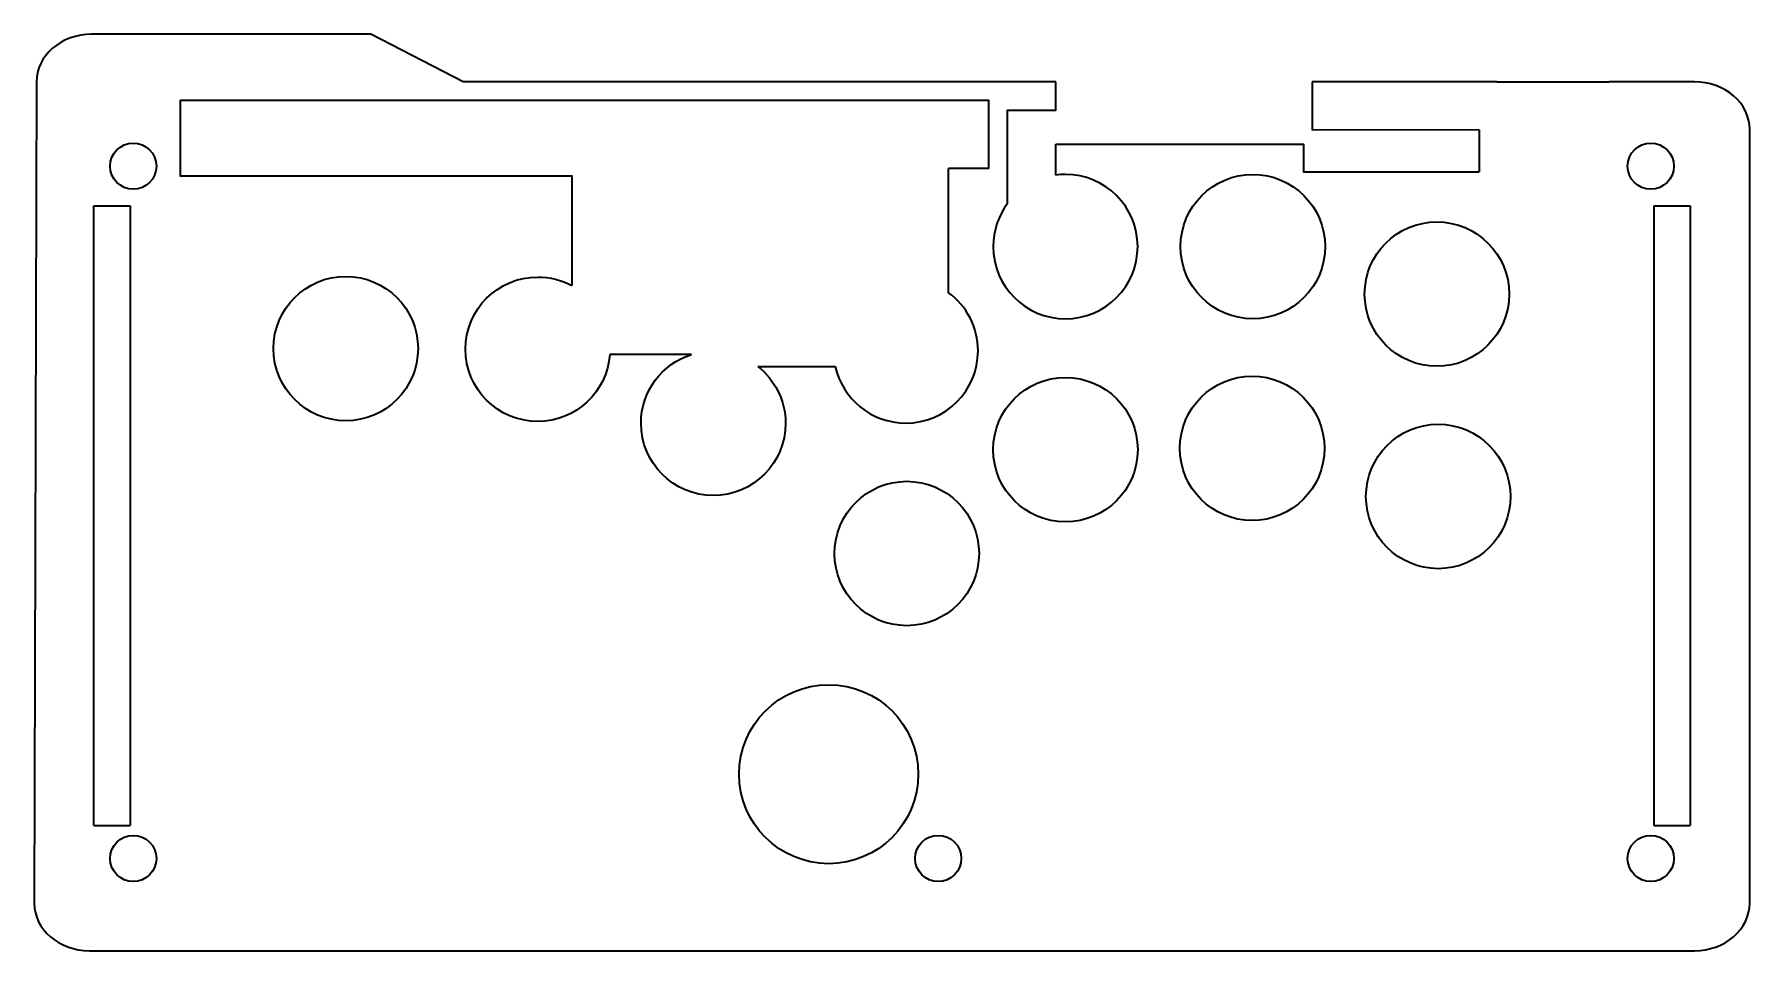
# Model space of a CAD drawing. Header units: millimetres. Extents: x -132 to 128, y -73 to 66.
import ezdxf

# ---------------------------------------------------------------- set-up
doc = ezdxf.new("R2010")
doc.units = ezdxf.units.MM
doc.header["$MEASUREMENT"] = 0
doc.layers.add('Layer 1', color=7, linetype='Continuous')

msp = doc.modelspace()

# ---------------------------------------------------------------- linework, layer by layer
at = {"layer": 'Layer 1', "color": 250, "lineweight": 35}
for centre, major_axis in [((53.1586, 33.7853), (0, 10.95)), ((81.0588, 26.5854), (0, 10.95)), ((-84.3222, 18.3223), (0, 10.95)), ((24.7588, 2.9855), (0, 10.95)), ((53.0588, 3.1854), (0, 10.95)), ((81.2587, -4.1146), (0, 10.95)), ((0.7088, -12.7649), (0, 10.95)), ((-11.1244, -46.2352), (0, 13.575))]:
    msp.add_ellipse(centre, major_axis=major_axis, ratio=1, dxfattribs=at)
for points, knots in [([(-6.427, 58.7815), (-6.427, 58.7815), (-66.5399, 58.7815), (-66.5399, 58.7815), (-66.5399, 58.7815), (-80.5314, 65.988), (-80.5314, 65.988), (-80.5314, 65.988), (-122.8495, 65.988), (-122.8495, 65.988), (-125.0637, 65.988), (-127.1872, 65.2286), (-128.7528, 63.8772), (-130.3184, 62.5258), (-131.1981, 60.6927), (-131.1981, 58.7814), (-131.1981, 58.7814), (-131.531, -65.8054), (-131.531, -65.8054), (-131.531, -69.7855), (-127.7932, -73.012), (-123.1824, -73.012), (-123.1824, -73.012), (120.1204, -73.012), (120.1204, -73.012), (122.3346, -73.012), (124.4581, -72.2527), (126.0237, -70.9012), (127.5894, -69.5497), (128.469, -67.7167), (128.469, -65.8054), (128.469, -65.8054), (128.469, 51.5749), (128.469, 51.5749), (128.469, 53.4862), (127.5893, 55.3192), (126.0237, 56.6707), (124.4581, 58.0221), (122.3346, 58.7815), (120.1204, 58.7815), (120.1204, 58.7815), (107.1594, 58.7815), (107.1594, 58.7815)], [0, 0, 0, 0, 0.07142857, 0.07142857, 0.07142857, 0.14285714, 0.14285714, 0.14285714, 0.21428571, 0.21428571, 0.21428571, 0.28571429, 0.28571429, 0.28571429, 0.35714286, 0.35714286, 0.35714286, 0.42857143, 0.42857143, 0.42857143, 0.5, 0.5, 0.5, 0.57142857, 0.57142857, 0.57142857, 0.64285714, 0.64285714, 0.64285714, 0.71428571, 0.71428571, 0.71428571, 0.78571429, 0.78571429, 0.78571429, 0.85714286, 0.85714286, 0.85714286, 0.92857143, 0.92857143, 0.92857143, 1, 1, 1, 1]), ([(15.9682, 40.3156), (15.9682, 40.3156), (15.9682, 45.4871), (15.9682, 45.4871), (15.9682, 45.4871), (15.9682, 54.4871), (15.9682, 54.4871), (15.9682, 54.4871), (23.3263, 54.4871), (23.3263, 54.4871), (23.3263, 54.4871), (23.3263, 58.7815), (23.3263, 58.7815)], [0, 0, 0, 0, 0.25, 0.25, 0.25, 0.5, 0.5, 0.5, 0.75, 0.75, 0.75, 1, 1, 1, 1]), ([(-109.402, 55.9879), (-109.402, 55.9879), (-109.402, 44.5122), (-109.402, 44.5122), (-109.402, 44.5122), (-50.0821, 44.5122), (-50.0821, 44.5122), (-50.0821, 44.5122), (-50.0821, 27.8836), (-50.0821, 27.8836)], [0, 0, 0, 0, 0.33333333, 0.33333333, 0.33333333, 0.66666667, 0.66666667, 0.66666667, 1, 1, 1, 1]), ([(-6.427, 55.9869), (-6.427, 55.9869), (13.1087, 55.9869), (13.1087, 55.9869), (13.1087, 55.9869), (13.1087, 45.6405), (13.1087, 45.6405), (13.1087, 45.6405), (7.0516, 45.6405), (7.0516, 45.6405)], [0, 0, 0, 0, 0.33333333, 0.33333333, 0.33333333, 0.66666667, 0.66666667, 0.66666667, 1, 1, 1, 1]), ([(-113.0312, 45.9863), (-113.0312, 47.9205), (-114.5992, 49.4884), (-116.5292, 49.4884), (-118.4634, 49.4884), (-120.0312, 47.9205), (-120.0312, 45.9863), (-120.0312, 44.0563), (-118.4634, 42.4884), (-116.5292, 42.4884), (-114.5992, 42.4884), (-113.0312, 44.0563), (-113.0312, 45.9863)], [0, 0, 0, 0, 0.25, 0.25, 0.25, 0.5, 0.5, 0.5, 0.75, 0.75, 0.75, 1, 1, 1, 1]), ([(116.9693, 45.9863), (116.9693, 47.9205), (115.4014, 49.4884), (113.4672, 49.4884), (111.5372, 49.4884), (109.9693, 47.9205), (109.9693, 45.9863), (109.9693, 44.0563), (111.5372, 42.4884), (113.4672, 42.4884), (115.4014, 42.4884), (116.9693, 44.0563), (116.9693, 45.9863)], [0, 0, 0, 0, 0.25, 0.25, 0.25, 0.5, 0.5, 0.5, 0.75, 0.75, 0.75, 1, 1, 1, 1]), ([(23.3263, 49.3255), (23.3263, 49.3255), (60.8497, 49.3255), (60.8497, 49.3255), (60.8497, 49.3255), (60.8497, 45.1502), (60.8497, 45.1502), (60.8497, 45.1502), (87.459, 45.1502), (87.459, 45.1502)], [0, 0, 0, 0, 0.33333333, 0.33333333, 0.33333333, 0.66666667, 0.66666667, 0.66666667, 1, 1, 1, 1]), ([(7.0516, 26.7838), (7.0516, 26.7838), (7.0516, 35.5036), (7.0516, 35.5036), (7.0516, 35.5036), (7.0516, 45.6405), (7.0516, 45.6405)], [0, 0, 0, 0, 0.5, 0.5, 0.5, 1, 1, 1, 1]), ([(15.9683, 40.3157), (14.6116, 38.4924), (13.8088, 36.2326), (13.8088, 33.7853), (13.8088, 27.7377), (18.7112, 22.8353), (24.7588, 22.8353), (30.8064, 22.8353), (35.7088, 27.7377), (35.7088, 33.7853), (35.7088, 39.8329), (30.8064, 44.7353), (24.7588, 44.7353), (24.2732, 44.7353), (23.795, 44.7037), (23.3262, 44.6424)], [0, 0, 0, 0, 0.2, 0.2, 0.2, 0.4, 0.4, 0.4, 0.6, 0.6, 0.6, 0.8, 0.8, 0.8, 1, 1, 1, 1]), ([(-44.3057, 17.4259), (-44.7102, 11.7468), (-49.4454, 7.2653), (-55.2276, 7.2653), (-61.2752, 7.2653), (-66.1776, 12.1677), (-66.1776, 18.2153), (-66.1776, 24.2629), (-61.2752, 29.1653), (-55.2276, 29.1653), (-53.3677, 29.1653), (-51.616, 28.7016), (-50.082, 27.8835)], [0, 0, 0, 0, 0.25, 0.25, 0.25, 0.5, 0.5, 0.5, 0.75, 0.75, 0.75, 1, 1, 1, 1]), ([(-10.1392, 15.6184), (-9.0648, 10.6987), (-4.6833, 7.0155), (0.5587, 7.0155), (6.6063, 7.0155), (11.5087, 11.9179), (11.5087, 17.9655), (11.5087, 21.5825), (9.755, 24.7899), (7.0516, 26.7838)], [0, 0, 0, 0, 0.33333333, 0.33333333, 0.33333333, 0.66666667, 0.66666667, 0.66666667, 1, 1, 1, 1]), ([(-21.8832, 15.6184), (-19.3193, 13.6143), (-17.6712, 10.4928), (-17.6712, 6.9863), (-17.6712, 0.9387), (-22.5736, -3.9637), (-28.6212, -3.9637), (-34.6688, -3.9637), (-39.5712, 0.9387), (-39.5712, 6.9863), (-39.5712, 11.8787), (-36.3628, 16.0217), (-31.9351, 17.4259)], [0, 0, 0, 0, 0.25, 0.25, 0.25, 0.5, 0.5, 0.5, 0.75, 0.75, 0.75, 1, 1, 1, 1]), ([(-113.0312, -59.0104), (-113.0312, -57.0803), (-114.5992, -55.5124), (-116.5292, -55.5124), (-118.4634, -55.5124), (-120.0312, -57.0803), (-120.0312, -59.0104), (-120.0312, -60.9445), (-118.4634, -62.5125), (-116.5292, -62.5125), (-114.5992, -62.5125), (-113.0312, -60.9445), (-113.0312, -59.0104)], [0, 0, 0, 0, 0.25, 0.25, 0.25, 0.5, 0.5, 0.5, 0.75, 0.75, 0.75, 1, 1, 1, 1]), ([(8.9699, -59.0104), (8.9699, -57.0803), (7.402, -55.5124), (5.4678, -55.5124), (3.5378, -55.5124), (1.9699, -57.0803), (1.9699, -59.0104), (1.9699, -60.9445), (3.5378, -62.5124), (5.4678, -62.5124), (7.402, -62.5124), (8.9699, -60.9445), (8.9699, -59.0104)], [0, 0, 0, 0, 0.25, 0.25, 0.25, 0.5, 0.5, 0.5, 0.75, 0.75, 0.75, 1, 1, 1, 1]), ([(116.9693, -59.0104), (116.9693, -57.0803), (115.4014, -55.5124), (113.4672, -55.5124), (111.5372, -55.5124), (109.9693, -57.0803), (109.9693, -59.0104), (109.9693, -60.9445), (111.5372, -62.5125), (113.4672, -62.5125), (115.4014, -62.5125), (116.9693, -60.9445), (116.9693, -59.0104)], [0, 0, 0, 0, 0.25, 0.25, 0.25, 0.5, 0.5, 0.5, 0.75, 0.75, 0.75, 1, 1, 1, 1])]:
    msp.add_open_spline(points, degree=3, knots=knots, dxfattribs=at)
for points in [[(3.529, 58.7815), (3.529, 58.7815), (-6.427, 58.7815), (-6.427, 58.7815)], [(23.3263, 58.7815), (23.3263, 58.7815), (3.529, 58.7815), (3.529, 58.7815)], [(90.1296, 58.7815), (90.1296, 58.7815), (62.1457, 58.7815), (62.1457, 58.7815)], [(62.1457, 58.7815), (62.1457, 58.7815), (62.1457, 51.4527), (62.1457, 51.4527)], [(90.1296, 58.7815), (90.1296, 58.7815), (107.1594, 58.7815), (107.1594, 58.7815)], [(-109.402, 55.9879), (-109.402, 55.9879), (-6.427, 55.9869), (-6.427, 55.9869)], [(87.459, 51.4959), (87.459, 51.4959), (62.1457, 51.4527), (62.1457, 51.4527)], [(87.459, 51.4959), (87.459, 51.4959), (87.459, 45.1502), (87.459, 45.1502)], [(23.3263, 44.6425), (23.3263, 44.6425), (23.3263, 49.3255), (23.3263, 49.3255)], [(-122.5305, -53.012), (-122.5305, -53.012), (-122.5302, 39.9873), (-122.5302, 39.9873)], [(-122.5302, 39.9873), (-122.5302, 39.9873), (-116.9969, 39.9873), (-116.9969, 39.9873)], [(-116.9969, 39.9873), (-116.9969, 39.9873), (-116.9969, -54.0132), (-116.9969, -54.0132)], [(113.9357, 39.988), (113.9357, 39.988), (113.9357, -54.0118), (113.9357, -54.0118)], [(113.9357, 39.988), (113.9357, 39.988), (119.4691, 39.988), (119.4691, 39.988)], [(119.4691, 39.988), (119.4691, 39.988), (119.4684, -54.0118), (119.4684, -54.0118)], [(-31.9352, 17.4259), (-31.9352, 17.4259), (-44.3057, 17.4259), (-44.3057, 17.4259)], [(-21.8832, 15.6184), (-21.8832, 15.6184), (-10.1392, 15.6184), (-10.1392, 15.6184)], [(-122.5305, -54.0132), (-122.5305, -54.0132), (-122.5305, -53.012), (-122.5305, -53.012)], [(-122.5305, -54.0132), (-122.5305, -54.0132), (-116.9969, -54.0132), (-116.9969, -54.0132)], [(113.9357, -54.0118), (113.9357, -54.0118), (119.4684, -54.0118), (119.4684, -54.0118)]]:
    msp.add_open_spline(points, degree=3, dxfattribs=at)

doc.saveas('drawing.dxf')
